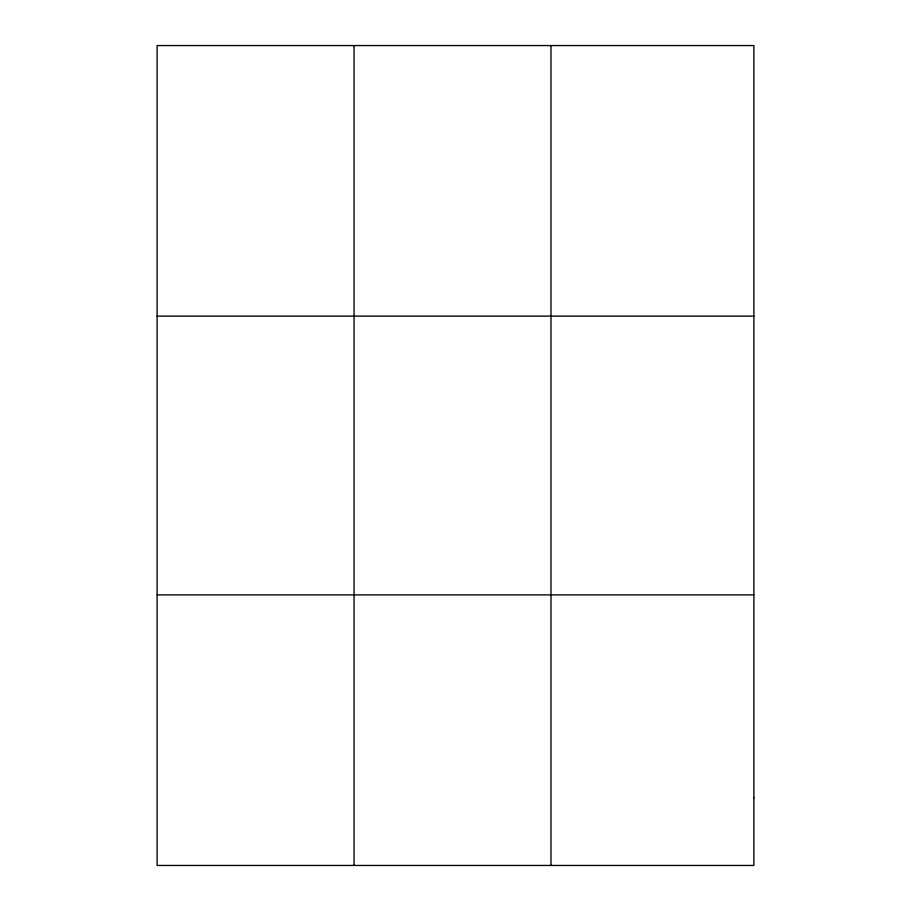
<?xml version="1.0" encoding="UTF-8"?>
<svg xmlns="http://www.w3.org/2000/svg" width="911" height="911" viewBox="0 0 911 911"><rect width="100%" height="100%" fill="white"/><g stroke="black" fill="none" stroke-linecap="round" stroke-linejoin="round"><path stroke-width="1.37" d="M354.049 45.55L354.049 865.45M550.984 45.55L550.984 865.45M157.113 316.117L753.887 316.117M157.113 594.883L753.887 594.883M753.887 797.808L753.887 865.45L157.113 865.45L157.113 45.55L753.887 45.55L753.887 797.808"/></g></svg>
